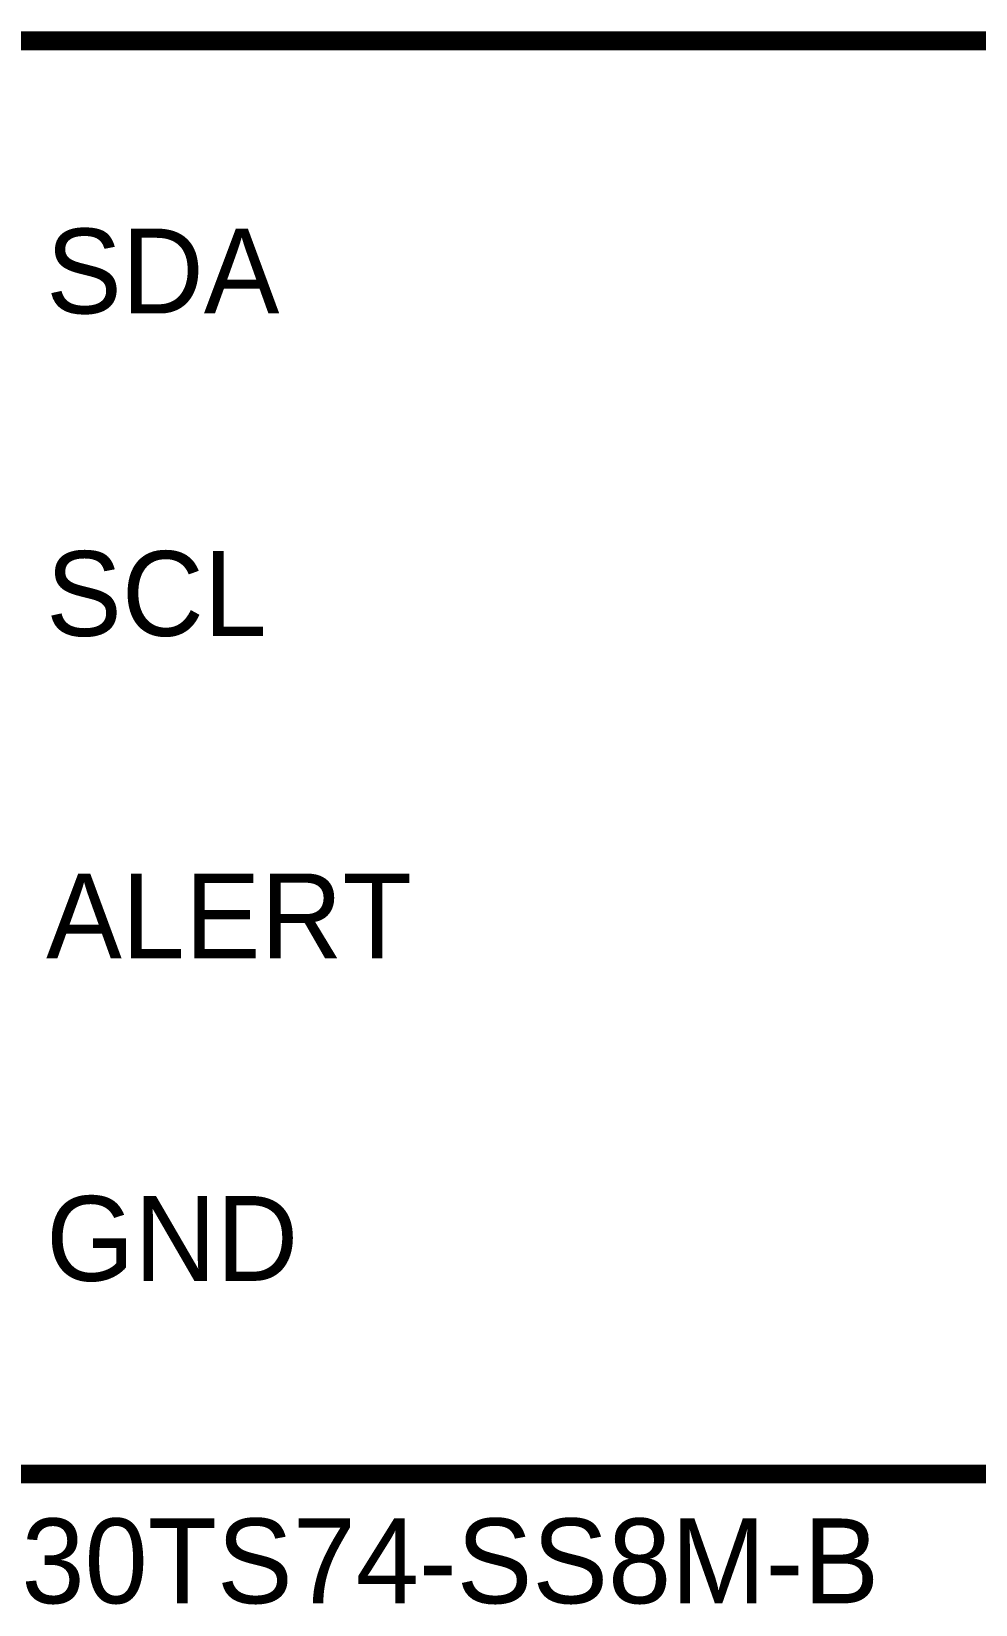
# Model space of a CAD drawing. Header units: inches. Extents: x 0 to 9.5, y -0.01 to 7.51.
# Drawn here: x 2.494 to 3.086, y 1.118 to 2.105 of the extents above; entities that cross this region are included whole.
import ezdxf

# ---------------------------------------------------------------- set-up
doc = ezdxf.new("R2010")
doc.units = ezdxf.units.IN
doc.header["$MEASUREMENT"] = 0
doc.layers.add('Sheet', color=255, linetype='Continuous')

msp = doc.modelspace()

# ---------------------------------------------------------------- linework, layer by layer
at = {"layer": 'Sheet'}
for points in [[(2.40096, 2.09939, 0.0118, 0.0118, 0), (3.3009, 2.09939, 0.0118, 0.0118, 0), (3.3009, 1.19984, 0.0118, 0.0118, 0), (2.40096, 1.19984, 0.0118, 0.0118, 0), (2.40096, 2.09939, 0.0118, 0.0118, 0)], [(2.40096, 2.09939, 0.0039, 0.0039, 0), (2.40096, 1.19984, 0.0039, 0.0039, 0), (3.3009, 1.19984, 0.0039, 0.0039, 0), (3.3009, 2.09939, 0.0039, 0.0039, 0), (2.40096, 2.09939, 0.0039, 0.0039, 0), (2.40096, 2.09939, 0.0039, 0.0039, 0)]]:
    msp.add_lwpolyline(points, format="xyseb", close=True, dxfattribs=at)

# ---------------------------------------------------------------- texts
for s, p in [('SDA', (2.5028, 1.92827)), ('SCL', (2.5028, 1.72585)), ('ALERT', (2.5028, 1.52344)), ('GND', (2.5028, 1.32102)), ('AT30TS74-SS8M-B', (2.3963, 1.11861))]:
    msp.add_text(s, height=0.053267, dxfattribs=at).set_placement(p)

doc.saveas('drawing.dxf')
